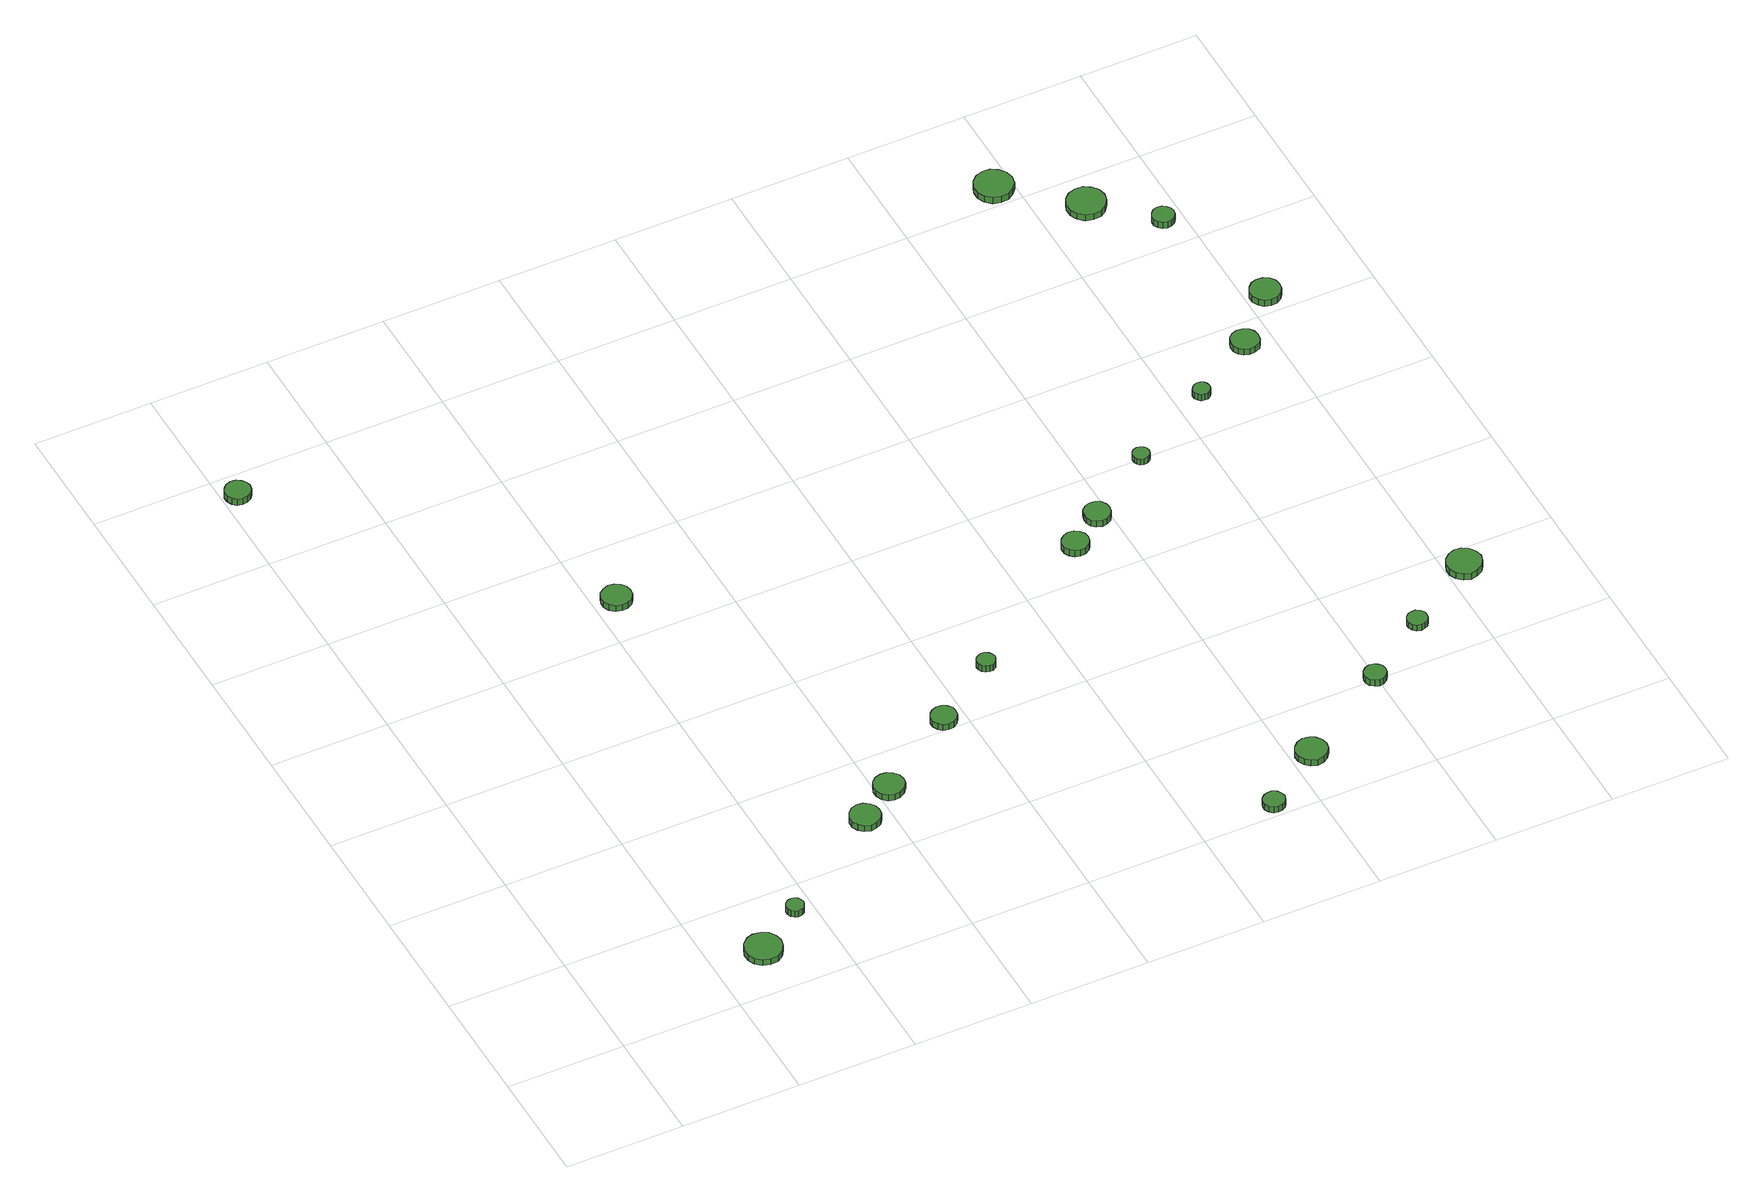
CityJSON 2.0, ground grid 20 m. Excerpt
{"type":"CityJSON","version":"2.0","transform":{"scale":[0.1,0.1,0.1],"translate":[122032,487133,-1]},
"CityObjects":{
"tree1":{"type":"SolitaryVegetationObject","attributes":{"function":"something"},"geometry":[{"type":"MultiSurface","lod":"1","boundaries":[[[0,1,2,3,4,5,6,7,8,9,10,11,12,13,14]],[[15,16,17,18,19,20,21,22,23,24,25,26,27,28,29]],[[0,29,28,1]],[[1,28,27,2]],[[2,27,26,3]],[[3,26,25,4]],[[4,25,24,5]],[[5,24,23,6]],[[6,23,22,7]],[[7,22,21,8]],[[8,21,20,9]],[[9,20,19,10]],[[10,19,18,11]],[[11,18,17,12]],[[12,17,16,13]],[[13,16,15,14]],[[14,15,29,0]]]}]},
"tree2":{"type":"SolitaryVegetationObject","attributes":{"function":"something"},"geometry":[{"type":"MultiSurface","lod":"1","boundaries":[[[30,31,32,33,34,35,36,37,38,39,40,41,42,43,44]],[[45,46,47,48,49,50,51,52,53,54,55,56,57,58,59]],[[30,59,58,31]],[[31,58,57,32]],[[32,57,56,33]],[[33,56,55,34]],[[34,55,54,35]],[[35,54,53,36]],[[36,53,52,37]],[[37,52,51,38]],[[38,51,50,39]],[[39,50,49,40]],[[40,49,48,41]],[[41,48,47,42]],[[42,47,46,43]],[[43,46,45,44]],[[44,45,59,30]]]}]},
"tree3":{"type":"SolitaryVegetationObject","attributes":{"function":"something"},"geometry":[{"type":"MultiSurface","lod":"1","boundaries":[[[60,61,62,63,64,65,66,67,68,69,70,71,72,73,74]],[[75,76,77,78,79,80,81,82,83,84,85,86,87,88,89]],[[60,89,88,61]],[[61,88,87,62]],[[62,87,86,63]],[[63,86,85,64]],[[64,85,84,65]],[[65,84,83,66]],[[66,83,82,67]],[[67,82,81,68]],[[68,81,80,69]],[[69,80,79,70]],[[70,79,78,71]],[[71,78,77,72]],[[72,77,76,73]],[[73,76,75,74]],[[74,75,89,60]]]}]},
"tree4":{"type":"SolitaryVegetationObject","attributes":{"function":"something"},"geometry":[{"type":"MultiSurface","lod":"1","boundaries":[[[90,91,92,93,94,95,96,97,98,99,100,101,102,103,104]],[[105,106,107,108,109,110,111,112,113,114,115,116,117,118,119]],[[90,119,118,91]],[[91,118,117,92]],[[92,117,116,93]],[[93,116,115,94]],[[94,115,114,95]],[[95,114,113,96]],[[96,113,112,97]],[[97,112,111,98]],[[98,111,110,99]],[[99,110,109,100]],[[100,109,108,101]],[[101,108,107,102]],[[102,107,106,103]],[[103,106,105,104]],[[104,105,119,90]]]}]},
"tree5":{"type":"SolitaryVegetationObject","attributes":{"function":"something"},"geometry":[{"type":"MultiSurface","lod":"1","boundaries":[[[120,121,122,123,124,125,126,127,128,129,130,131,132,133,134]],[[135,136,137,138,139,140,141,142,143,144,145,146,147,148,149]],[[120,149,148,121]],[[121,148,147,122]],[[122,147,146,123]],[[123,146,145,124]],[[124,145,144,125]],[[125,144,143,126]],[[126,143,142,127]],[[127,142,141,128]],[[128,141,140,129]],[[129,140,139,130]],[[130,139,138,131]],[[131,138,137,132]],[[132,137,136,133]],[[133,136,135,134]],[[134,135,149,120]]]}]},
"tree6":{"type":"SolitaryVegetationObject","attributes":{"function":"something"},"geometry":[{"type":"MultiSurface","lod":"1","boundaries":[[[150,151,152,153,154,155,156,157,158,159,160,161,162,163,164]],[[165,166,167,168,169,170,171,172,173,174,175,176,177,178,179]],[[150,179,178,151]],[[151,178,177,152]],[[152,177,176,153]],[[153,176,175,154]],[[154,175,174,155]],[[155,174,173,156]],[[156,173,172,157]],[[157,172,171,158]],[[158,171,170,159]],[[159,170,169,160]],[[160,169,168,161]],[[161,168,167,162]],[[162,167,166,163]],[[163,166,165,164]],[[164,165,179,150]]]}]},
"tree7":{"type":"SolitaryVegetationObject","attributes":{"function":"something"},"geometry":[{"type":"MultiSurface","lod":"1","boundaries":[[[180,181,182,183,184,185,186,187,188,189,190,191,192,193,194]],[[195,196,197,198,199,200,201,202,203,204,205,206,207,208,209]],[[180,209,208,181]],[[181,208,207,182]],[[182,207,206,183]],[[183,206,205,184]],[[184,205,204,185]],[[185,204,203,186]],[[186,203,202,187]],[[187,202,201,188]],[[188,201,200,189]],[[189,200,199,190]],[[190,199,198,191]],[[191,198,197,192]],[[192,197,196,193]],[[193,196,195,194]],[[194,195,209,180]]]}]},
"tree8":{"type":"SolitaryVegetationObject","attributes":{"function":"something"},"geometry":[{"type":"MultiSurface","lod":"1","boundaries":[[[210,211,212,213,214,215,216,217,218,219,220,221,222,223,224]],[[225,226,227,228,229,230,231,232,233,234,235,236,237,238,239]],[[210,239,238,211]],[[211,238,237,212]],[[212,237,236,213]],[[213,236,235,214]],[[214,235,234,215]],[[215,234,233,216]],[[216,233,232,217]],[[217,232,231,218]],[[218,231,230,219]],[[219,230,229,220]],[[220,229,228,221]],[[221,228,227,222]],[[222,227,226,223]],[[223,226,225,224]],[[224,225,239,210]]]}]},
"tree9":{"type":"SolitaryVegetationObject","attributes":{"function":"something"},"geometry":[{"type":"MultiSurface","lod":"1","boundaries":[[[240,241,242,243,244,245,246,247,248,249,250,251,252,253,254]],[[255,256,257,258,259,260,261,262,263,264,265,266,267,268,269]],[[240,269,268,241]],[[241,268,267,242]],[[242,267,266,243]],[[243,266,265,244]],[[244,265,264,245]],[[245,264,263,246]],[[246,263,262,247]],[[247,262,261,248]],[[248,261,260,249]],[[249,260,259,250]],[[250,259,258,251]],[[251,258,257,252]],[[252,257,256,253]],[[253,256,255,254]],[[254,255,269,240]]]}]},
"tree10":{"type":"SolitaryVegetationObject","attributes":{"function":"something"},"geometry":[{"type":"MultiSurface","lod":"1","boundaries":[[[270,271,272,273,274,275,276,277,278,279,280,281,282,283,284]],[[285,286,287,288,289,290,291,292,293,294,295,296,297,298,299]],[[270,299,298,271]],[[271,298,297,272]],[[272,297,296,273]],[[273,296,295,274]],[[274,295,294,275]],[[275,294,293,276]],[[276,293,292,277]],[[277,292,291,278]],[[278,291,290,279]],[[279,290,289,280]],[[280,289,288,281]],[[281,288,287,282]],[[282,287,286,283]],[[283,286,285,284]],[[284,285,299,270]]]}]},
"tree11":{"type":"SolitaryVegetationObject","attributes":{"function":"something"},"geometry":[{"type":"MultiSurface","lod":"1","boundaries":[[[300,301,302,303,304,305,306,307,308,309,310,311,312,313,314]],[[315,316,317,318,319,320,321,322,323,324,325,326,327,328,329]],[[300,329,328,301]],[[301,328,327,302]],[[302,327,326,303]],[[303,326,325,304]],[[304,325,324,305]],[[305,324,323,306]],[[306,323,322,307]],[[307,322,321,308]],[[308,321,320,309]],[[309,320,319,310]],[[310,319,318,311]],[[311,318,317,312]],[[312,317,316,313]],[[313,316,315,314]],[[314,315,329,300]]]}]},
"tree12":{"type":"SolitaryVegetationObject","attributes":{"function":"something"},"geometry":[{"type":"MultiSurface","lod":"1","boundaries":[[[330,331,332,333,334,335,336,337,338,339,340,341,342,343,344]],[[345,346,347,348,349,350,351,352,353,354,355,356,357,358,359]],[[330,359,358,331]],[[331,358,357,332]],[[332,357,356,333]],[[333,356,355,334]],[[334,355,354,335]],[[335,354,353,336]],[[336,353,352,337]],[[337,352,351,338]],[[338,351,350,339]],[[339,350,349,340]],[[340,349,348,341]],[[341,348,347,342]],[[342,347,346,343]],[[343,346,345,344]],[[344,345,359,330]]]}]},
"tree13":{"type":"SolitaryVegetationObject","attributes":{"function":"something"},"geometry":[{"type":"MultiSurface","lod":"1","boundaries":[[[360,361,362,363,364,365,366,367,368,369,370,371,372,373,374]],[[375,376,377,378,379,380,381,382,383,384,385,386,387,388,389]],[[360,389,388,361]],[[361,388,387,362]],[[362,387,386,363]],[[363,386,385,364]],[[364,385,384,365]],[[365,384,383,366]],[[366,383,382,367]],[[367,382,381,368]],[[368,381,380,369]],[[369,380,379,370]],[[370,379,378,371]],[[371,378,377,372]],[[372,377,376,373]],[[373,376,375,374]],[[374,375,389,360]]]}]},
"tree14":{"type":"SolitaryVegetationObject","attributes":{"function":"something"},"geometry":[{"type":"MultiSurface","lod":"1","boundaries":[[[390,391,392,393,394,395,396,397,398,399,400,401,402,403,404]],[[405,406,407,408,409,410,411,412,413,414,415,416,417,418,419]],[[390,419,418,391]],[[391,418,417,392]],[[392,417,416,393]],[[393,416,415,394]],[[394,415,414,395]],[[395,414,413,396]],[[396,413,412,397]],[[397,412,411,398]],[[398,411,410,399]],[[399,410,409,400]],[[400,409,408,401]],[[401,408,407,402]],[[402,407,406,403]],[[403,406,405,404]],[[404,405,419,390]]]}]},
"tree15":{"type":"SolitaryVegetationObject","attributes":{"function":"something"},"geometry":[{"type":"MultiSurface","lod":"1","boundaries":[[[420,421,422,423,424,425,426,427,428,429,430,431,432,433,434]],[[435,436,437,438,439,440,441,442,443,444,445,446,447,448,449]],[[420,449,448,421]],[[421,448,447,422]],[[422,447,446,423]],[[423,446,445,424]],[[424,445,444,425]],[[425,444,443,426]],[[426,443,442,427]],[[427,442,441,428]],[[428,441,440,429]],[[429,440,439,430]],[[430,439,438,431]],[[431,438,437,432]],[[432,437,436,433]],[[433,436,435,434]],[[434,435,449,420]]]}]},
"tree16":{"type":"SolitaryVegetationObject","attributes":{"function":"something"},"geometry":[{"type":"MultiSurface","lod":"1","boundaries":[[[450,451,452,453,454,455,456,457,458,459,460,461,462,463,464]],[[465,466,467,468,469,470,471,472,473,474,475,476,477,478,479]],[[450,479,478,451]],[[451,478,477,452]],[[452,477,476,453]],[[453,476,475,454]],[[454,475,474,455]],[[455,474,473,456]],[[456,473,472,457]],[[457,472,471,458]],[[458,471,470,459]],[[459,470,469,460]],[[460,469,468,461]],[[461,468,467,462]],[[462,467,466,463]],[[463,466,465,464]],[[464,465,479,450]]]}]},
"tree17":{"type":"SolitaryVegetationObject","attributes":{"function":"something"},"geometry":[{"type":"MultiSurface","lod":"1","boundaries":[[[480,481,482,483,484,485,486,487,488,489,490,491,492,493,494]],[[495,496,497,498,499,500,501,502,503,504,505,506,507,508,509]],[[480,509,508,481]],[[481,508,507,482]],[[482,507,506,483]],[[483,506,505,484]],[[484,505,504,485]],[[485,504,503,486]],[[486,503,502,487]],[[487,502,501,488]],[[488,501,500,489]],[[489,500,499,490]],[[490,499,498,491]],[[491,498,497,492]],[[492,497,496,493]],[[493,496,495,494]],[[494,495,509,480]]]}]},
"tree18":{"type":"SolitaryVegetationObject","attributes":{"function":"something"},"geometry":[{"type":"MultiSurface","lod":"1","boundaries":[[[510,511,512,513,514,515,516,517,518,519,520,521,522,523,524]],[[525,526,527,528,529,530,531,532,533,534,535,536,537,538,539]],[[510,539,538,511]],[[511,538,537,512]],[[512,537,536,513]],[[513,536,535,514]],[[514,535,534,515]],[[515,534,533,516]],[[516,533,532,517]],[[517,532,531,518]],[[518,531,530,519]],[[519,530,529,520]],[[520,529,528,521]],[[521,528,527,522]],[[522,527,526,523]],[[523,526,525,524]],[[524,525,539,510]]]}]},
"tree19":{"type":"SolitaryVegetationObject","attributes":{"function":"something"},"geometry":[{"type":"MultiSurface","lod":"1","boundaries":[[[540,541,542,543,544,545,546,547,548,549,550,551,552,553,554]],[[555,556,557,558,559,560,561,562,563,564,565,566,567,568,569]],[[540,569,568,541]],[[541,568,567,542]],[[542,567,566,543]],[[543,566,565,544]],[[544,565,564,545]],[[545,564,563,546]],[[546,563,562,547]],[[547,562,561,548]],[[548,561,560,549]],[[549,560,559,550]],[[550,559,558,551]],[[551,558,557,552]],[[552,557,556,553]],[[553,556,555,554]],[[554,555,569,540]]]}]},
"tree20":{"type":"SolitaryVegetationObject","attributes":{"function":"something"},"geometry":[{"type":"MultiSurface","lod":"1","boundaries":[[[570,571,572,573,574,575,576,577,578,579,580,581,582,583,584]],[[585,586,587,588,589,590,591,592,593,594,595,596,597,598,599]],[[570,599,598,571]],[[571,598,597,572]],[[572,597,596,573]],[[573,596,595,574]],[[574,595,594,575]],[[575,594,593,576]],[[576,593,592,577]],[[577,592,591,578]],[[578,591,590,579]],[[579,590,589,580]],[[580,589,588,581]],[[581,588,587,582]],[[582,587,586,583]],[[583,586,585,584]],[[584,585,599,570]]]}]},
"tree21":{"type":"SolitaryVegetationObject","attributes":{"function":"something"},"geometry":[{"type":"MultiSurface","lod":"1","boundaries":[[[600,601,602,603,604,605,606,607,608,609,610,611,612,613,614]],[[615,616,617,618,619,620,621,622,623,624,625,626,627,628,629]],[[600,629,628,601]],[[601,628,627,602]],[[602,627,626,603]],[[603,626,625,604]],[[604,625,624,605]],[[605,624,623,606]],[[606,623,622,607]],[[607,622,621,608]],[[608,621,620,609]],[[609,620,619,610]],[[610,619,618,611]],[[611,618,617,612]],[[612,617,616,613]],[[613,616,615,614]],[[614,615,629,600]]]}]},
"tree22":{"type":"SolitaryVegetationObject","attributes":{"function":"something"},"geometry":[{"type":"MultiSurface","lod":"1","boundaries":[[[630,631,632,633,634,635,636,637,638,639,640,641,642,643,644]],[[645,646,647,648,649,650,651,652,653,654,655,656,657,658,659]],[[630,659,658,631]],[[631,658,657,632]],[[632,657,656,633]],[[633,656,655,634]],[[634,655,654,635]],[[635,654,653,636]],[[636,653,652,637]],[[637,652,651,638]],[[638,651,650,639]],[[639,650,649,640]],[[640,649,648,641]],[[641,648,647,642]],[[642,647,646,643]],[[643,646,645,644]],[[644,645,659,630]]]}]}
},
"vertices":[
[312,80,30],[309,92,30],[302,103,30],[291,109,30],[278,111,30],[266,107,30],[256,98,30],[251,86,30],[251,73,30],[256,62,30],[266,53,30],[278,49,30],[291,50,30],[302,57,30],[309,67,30],[309,67,18],[302,57,18],[291,50,18],[278,49,18],[266,53,18],[256,62,18],[251,73,18],[251,86,18],[256,98,18],[266,107,18],[278,111,18],[291,109,18],[302,103,18],[309,92,18],[312,80,18],
[383,144,26],[381,150,26],[378,155,26],[373,158,26],[366,158,26],[361,157,26],[356,152,26],[354,147,26],[354,141,26],[356,135,26],[361,131,26],[366,129,26],[373,130,26],[378,133,26],[381,138,26],[381,138,13],[378,133,13],[373,130,13],[366,129,13],[361,131,13],[356,135,13],[354,141,13],[354,147,13],[356,152,13],[361,157,13],[366,158,13],[373,158,13],[378,155,13],[381,150,13],[383,144,13],
[47,1357,21],[45,1365,21],[40,1372,21],[33,1377,21],[24,1378,21],[15,1375,21],[9,1369,21],[5,1361,21],[5,1352,21],[9,1344,21],[15,1338,21],[24,1336,21],[33,1337,21],[40,1341,21],[45,1348,21],[45,1348,8],[40,1341,8],[33,1337,8],[24,1336,8],[15,1338,8],[9,1344,8],[5,1352,8],[5,1361,8],[9,1369,8],[15,1375,8],[24,1378,8],[33,1377,8],[40,1372,8],[45,1365,8],[47,1357,8],
[579,272,27],[577,282,27],[571,290,27],[562,296,27],[551,297,27],[541,294,27],[534,287,27],[529,277,27],[529,266,27],[534,257,27],[541,250,27],[551,246,27],[562,248,27],[571,253,27],[577,261,27],[577,261,15],[571,253,15],[562,248,15],[551,246,15],[541,250,15],[534,257,15],[529,266,15],[529,277,15],[534,287,15],[541,294,15],[551,297,15],[562,296,15],[571,290,15],[577,282,15],[579,272,15],
[461,882,24],[459,892,24],[453,900,24],[444,905,24],[434,907,24],[424,903,24],[416,897,24],[412,887,24],[412,877,24],[416,868,24],[424,861,24],[434,858,24],[444,859,24],[453,864,24],[459,872,24],[459,872,12],[453,864,12],[444,859,12],[434,858,12],[424,861,12],[416,868,12],[412,877,12],[412,887,12],[416,897,12],[424,903,12],[434,907,12],[444,905,12],[453,900,12],[459,892,12],[461,882,12],
[644,318,25],[642,328,25],[635,337,25],[626,342,25],[616,343,25],[606,340,25],[598,333,25],[594,323,25],[594,313,25],[598,303,25],[606,296,25],[616,293,25],[626,294,25],[635,299,25],[642,308,25],[642,308,13],[635,299,13],[626,294,13],[616,293,13],[606,296,13],[598,303,13],[594,313,13],[594,323,13],[598,333,13],[606,340,13],[616,343,13],[626,342,13],[635,337,13],[642,328,13],[644,318,13],
[783,415,26],[782,424,26],[776,431,26],[769,435,26],[760,436,26],[751,433,26],[745,427,26],[741,419,26],[741,410,26],[745,402,26],[751,396,26],[760,394,26],[769,395,26],[776,399,26],[782,406,26],[782,406,14],[776,399,14],[769,395,14],[760,394,14],[751,396,14],[745,402,14],[741,410,14],[741,419,14],[745,427,14],[751,433,14],[760,436,14],[769,435,14],[776,431,14],[782,424,14],[783,415,14],
[890,492,30],[888,498,30],[885,503,30],[879,507,30],[873,507,30],[867,505,30],[862,501,30],[859,495,30],[859,489,30],[862,483,30],[867,479,30],[873,477,30],[879,477,30],[885,481,30],[888,486,30],[888,486,17],[885,481,17],[879,477,17],[873,477,17],[867,479,17],[862,483,17],[859,489,17],[859,495,17],[862,501,17],[867,505,17],[873,507,17],[879,507,17],[885,503,17],[888,498,17],[890,492,17],
[1148,20,25],[1146,27,25],[1142,33,25],[1135,37,25],[1128,37,25],[1121,35,25],[1115,30,25],[1112,23,25],[1112,16,25],[1115,9,25],[1121,4,25],[1128,2,25],[1135,3,25],[1142,6,25],[1146,12,25],[1146,12,13],[1142,6,13],[1135,3,13],[1128,2,13],[1121,4,13],[1115,9,13],[1112,16,13],[1112,23,13],[1115,30,13],[1121,35,13],[1128,37,13],[1135,37,13],[1142,33,13],[1146,27,13],[1148,20,13],
[1258,94,25],[1256,104,25],[1249,113,25],[1240,118,25],[1229,120,25],[1219,116,25],[1211,109,25],[1206,99,25],[1206,88,25],[1211,78,25],[1219,71,25],[1229,67,25],[1240,69,25],[1249,74,25],[1256,83,25],[1256,83,13],[1249,74,13],[1240,69,13],[1229,67,13],[1219,71,13],[1211,78,13],[1206,88,13],[1206,99,13],[1211,109,13],[1219,116,13],[1229,120,13],[1240,118,13],[1249,113,13],[1256,104,13],[1258,94,13],
[1138,664,30],[1136,673,30],[1131,680,30],[1123,685,30],[1114,686,30],[1105,683,30],[1098,677,30],[1094,669,30],[1094,659,30],[1098,651,30],[1105,645,30],[1114,642,30],[1123,643,30],[1131,648,30],[1136,655,30],[1136,655,17],[1131,648,17],[1123,643,17],[1114,642,17],[1105,645,17],[1098,651,17],[1094,659,17],[1094,669,17],[1098,677,17],[1105,683,17],[1114,686,17],[1123,685,17],[1131,680,17],[1136,673,17],[1138,664,17],
[1198,709,28],[1196,718,28],[1191,726,28],[1183,730,28],[1174,731,28],[1165,728,28],[1158,722,28],[1155,714,28],[1155,705,28],[1158,696,28],[1165,690,28],[1174,687,28],[1183,688,28],[1191,693,28],[1196,700,28],[1196,700,16],[1191,693,16],[1183,688,16],[1174,687,16],[1165,690,16],[1158,696,16],[1155,705,16],[1155,714,16],[1158,722,16],[1165,728,16],[1174,731,16],[1183,730,16],[1191,726,16],[1196,718,16],[1198,709,16],
[1414,200,25],[1413,208,25],[1408,214,25],[1402,218,25],[1394,219,25],[1387,216,25],[1381,211,25],[1378,204,25],[1378,197,25],[1381,190,25],[1387,185,25],[1394,182,25],[1402,183,25],[1408,187,25],[1413,193,25],[1413,193,12],[1408,187,12],[1402,183,12],[1394,182,12],[1387,185,12],[1381,190,12],[1378,197,12],[1378,204,12],[1381,211,12],[1387,216,12],[1394,219,12],[1402,218,12],[1408,214,12],[1413,208,12],[1414,200,12],
[1308,793,29],[1307,799,29],[1304,803,29],[1299,806,29],[1293,807,29],[1287,805,29],[1283,801,29],[1281,796,29],[1281,790,29],[1283,785,29],[1287,781,29],[1293,779,29],[1299,780,29],[1304,783,29],[1307,787,29],[1307,787,17],[1304,783,17],[1299,780,17],[1293,779,17],[1287,781,17],[1283,785,17],[1281,790,17],[1281,796,17],[1283,801,17],[1287,805,17],[1293,807,17],[1299,806,17],[1304,803,17],[1307,799,17],[1308,793,17],
[1525,279,25],[1524,285,25],[1520,291,25],[1513,295,25],[1507,295,25],[1500,293,25],[1495,289,25],[1492,282,25],[1492,275,25],[1495,269,25],[1500,264,25],[1507,262,25],[1513,263,25],[1520,266,25],[1524,272,25],[1524,272,13],[1520,266,13],[1513,263,13],[1507,262,13],[1500,264,13],[1495,269,13],[1492,275,13],[1492,282,13],[1495,289,13],[1500,293,13],[1507,295,13],[1513,295,13],[1520,291,13],[1524,285,13],[1525,279,13],
[1456,879,29],[1455,885,29],[1452,889,29],[1447,892,29],[1441,893,29],[1435,891,29],[1431,887,29],[1428,882,29],[1428,876,29],[1431,870,29],[1435,866,29],[1441,865,29],[1447,865,29],[1452,868,29],[1455,873,29],[1455,873,16],[1452,868,16],[1447,865,16],[1441,865,16],[1435,866,16],[1431,870,16],[1428,876,16],[1428,882,16],[1431,887,16],[1435,891,16],[1441,893,16],[1447,892,16],[1452,889,16],[1455,885,16],[1456,879,16],
[1659,359,24],[1656,371,24],[1649,381,24],[1639,387,24],[1627,388,24],[1616,384,24],[1607,376,24],[1602,365,24],[1602,353,24],[1607,342,24],[1616,334,24],[1627,330,24],[1639,332,24],[1649,338,24],[1656,347,24],[1656,347,11],[1649,338,11],[1639,332,11],[1627,330,11],[1616,334,11],[1607,342,11],[1602,353,11],[1602,365,11],[1607,376,11],[1616,384,11],[1627,388,11],[1639,387,11],[1649,381,11],[1656,371,11],[1659,359,11],
[1398,1432,25],[1395,1445,25],[1387,1456,25],[1376,1463,25],[1363,1464,25],[1350,1460,25],[1340,1451,25],[1335,1439,25],[1335,1426,25],[1340,1414,25],[1350,1405,25],[1363,1401,25],[1376,1402,25],[1387,1409,25],[1395,1419,25],[1395,1419,12],[1387,1409,12],[1376,1402,12],[1363,1401,12],[1350,1405,12],[1340,1414,12],[1335,1426,12],[1335,1439,12],[1340,1451,12],[1350,1460,12],[1363,1464,12],[1376,1463,12],[1387,1456,12],[1395,1445,12],[1398,1432,12],
[1574,946,29],[1572,956,29],[1567,963,29],[1558,968,29],[1548,969,29],[1539,966,29],[1532,960,29],[1528,951,29],[1528,941,29],[1532,932,29],[1539,926,29],[1548,923,29],[1558,924,29],[1567,928,29],[1572,936,29],[1572,936,17],[1567,928,17],[1558,924,17],[1548,923,17],[1539,926,17],[1532,932,17],[1528,941,17],[1528,951,17],[1532,960,17],[1539,966,17],[1548,969,17],[1558,968,17],[1567,963,17],[1572,956,17],[1574,946,17],
[1507,1334,25],[1504,1347,25],[1496,1357,25],[1485,1364,25],[1472,1365,25],[1459,1361,25],[1449,1352,25],[1444,1340,25],[1444,1327,25],[1449,1315,25],[1459,1306,25],[1472,1302,25],[1485,1303,25],[1496,1310,25],[1504,1321,25],[1504,1321,13],[1496,1310,13],[1485,1303,13],[1472,1302,13],[1459,1306,13],[1449,1315,13],[1444,1327,13],[1444,1340,13],[1449,1352,13],[1459,1361,13],[1472,1365,13],[1485,1364,13],[1496,1357,13],[1504,1347,13],[1507,1334,13],
[1654,1030,30],[1652,1040,30],[1646,1049,30],[1637,1054,30],[1626,1055,30],[1616,1052,30],[1609,1045,30],[1604,1035,30],[1604,1025,30],[1609,1015,30],[1616,1008,30],[1626,1005,30],[1637,1006,30],[1646,1011,30],[1652,1020,30],[1652,1020,17],[1646,1011,17],[1637,1006,17],[1626,1005,17],[1616,1008,17],[1609,1015,17],[1604,1025,17],[1604,1035,17],[1609,1045,17],[1616,1052,17],[1626,1055,17],[1637,1054,17],[1646,1049,17],[1652,1040,17],[1654,1030,17],
[1583,1250,29],[1582,1257,29],[1577,1263,29],[1571,1267,29],[1563,1268,29],[1556,1266,29],[1550,1260,29],[1547,1253,29],[1547,1246,29],[1550,1239,29],[1556,1234,29],[1563,1231,29],[1571,1232,29],[1577,1236,29],[1582,1242,29],[1582,1242,16],[1577,1236,16],[1571,1232,16],[1563,1231,16],[1556,1234,16],[1550,1239,16],[1547,1246,16],[1547,1253,16],[1550,1260,16],[1556,1266,16],[1563,1268,16],[1571,1267,16],[1577,1263,16],[1582,1257,16],[1583,1250,16]
]}
